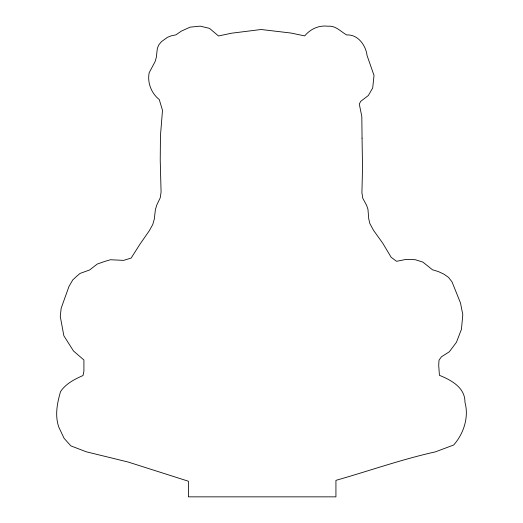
<?xml version="1.0" encoding="UTF-8"?>
<svg xmlns="http://www.w3.org/2000/svg" width="523" height="523" viewBox="0 0 523 523"><rect width="100%" height="100%" fill="white"/><g stroke="black" fill="none" stroke-linecap="round" stroke-linejoin="round"><path stroke-width="0.78" d="M362.06 138.131L362.524 167.791L361.916 192.752L362.792 198.282L366.643 205.447L367.957 209.278L368.715 218.679L369.8 223.393L373.487 230.29L382.751 243.208L391.158 257.303L396.558 261.304L406.129 259.382L415.255 259.709L422.891 262.101L432.475 269.776L438.372 271.574L443.962 274.176L448.486 277.353L452.035 281.917L460.508 303.007L462.803 314.689L461.443 329.281L456.474 342.238L449.322 351.776L441.438 356.804L439.013 360.184L438.712 365.315L439.418 375.318C451.271 380.116 465.169 387.595 464.954 402.252C469.072 417.151 463.744 433.678 453.65 445.014L435.417 451.859C401.664 459.351 369.153 470.916 335.929 480.356L335.929 496.85L188.391 496.85L188.391 481.225L128.161 462.038L86.223 451.774L70.86 445.877L64.081 438.294L58.851 427.245C54.68 415.425 57.216 403.246 60.505 391.649C65.8 383.666 74.547 379.273 83.046 375.514L83.909 371.134L83.909 360.007L73.495 350.998L63.865 335.786L60.263 316.428L61.178 308.197L68.931 286.584L72.743 279.942L76.489 276.438L80.006 273.444L89.681 269.946L97.2 264.089L104.247 261.592L110.418 259.748L123.605 260.369L131.155 258.081L140.053 244.045L149.31 230.741L152.736 224.55L154.305 219.104L155.403 209.546L156.795 205.003L160.215 197.844L161.084 192.072L160.228 160.286L160.437 136.026L162.496 110.346L159.26 99.547C151.343 93.238 147.218 82.765 149.153 72.775L155.115 61.551L156.312 57.36L157.377 48.162L158.933 44.736L161.437 41.657L167.497 37.303L171.341 35.806L175.918 34.851L181.344 31.125L190.065 27.163L200.178 26.15L209.507 28.373L218.516 35.969L231.519 33.204L261.154 29.504L290.893 33.027L304.674 35.904C310.394 29.046 318.84 25.078 327.869 26.222C335.746 25.398 340.643 31.596 346.71 34.963C357.856 34.204 365.832 45.305 367.041 55.451L374.03 75.469L372.69 87.982L368.342 95.506L360.648 101.41L359.301 104.097L361.818 116.544L362.06 138.131"/></g></svg>
